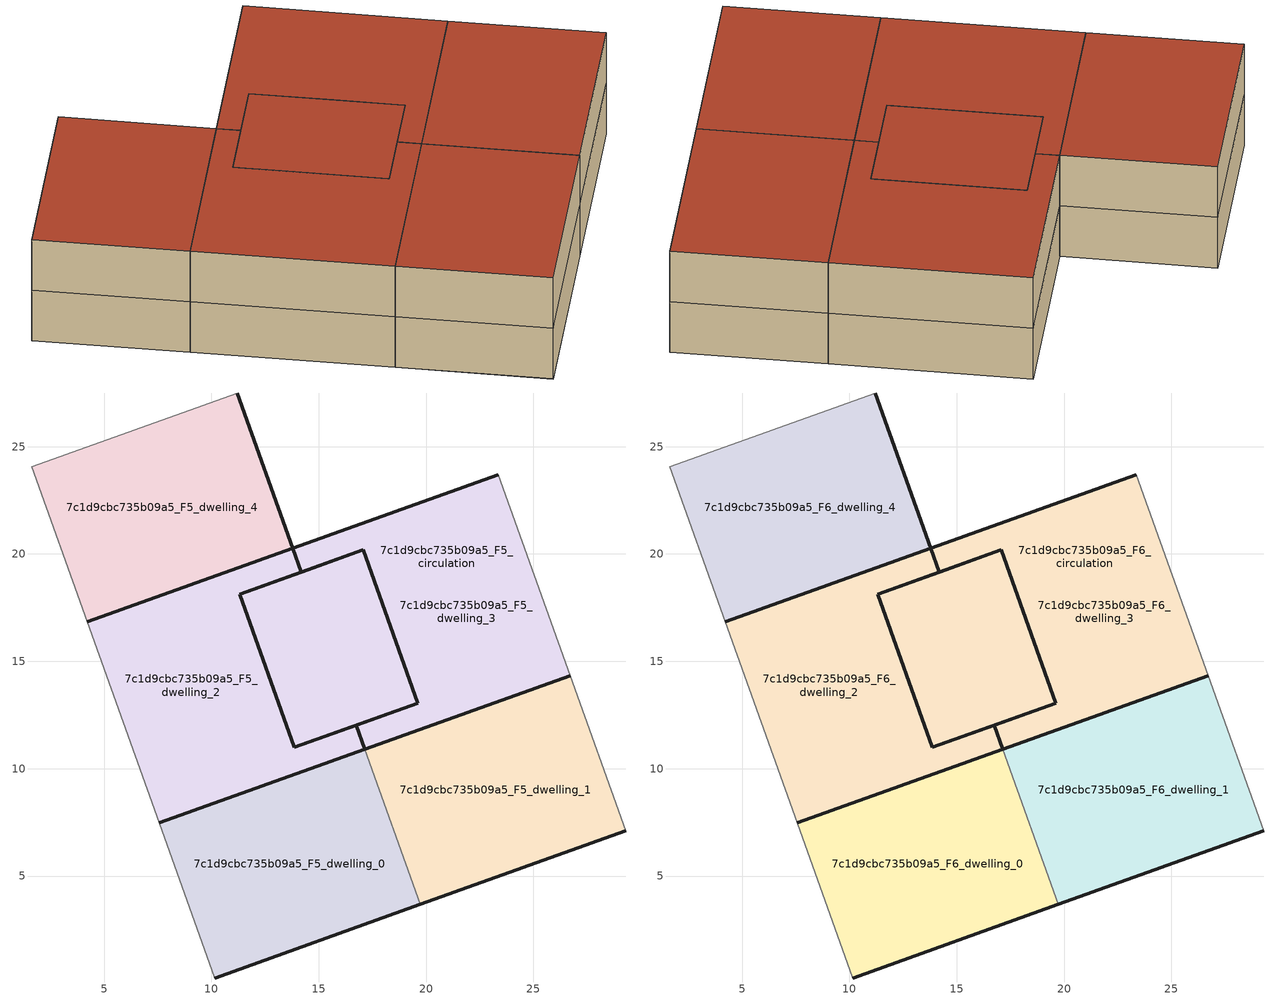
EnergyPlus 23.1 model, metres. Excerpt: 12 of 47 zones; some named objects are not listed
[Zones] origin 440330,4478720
7c1d9cbc735b09a5_F5_dwelling_0
 floor to 7c1d9cbc735b09a5_F4_dwelling_0 (EU_floor_Construction): 17.14,10.9 19.73,3.68 10.15,0.25 7.56,7.48 z15
 wall outside (EU_wall_Construction): 10.15,0.25 19.73,3.68 / 17.14,10.9 7.56,7.48 z15:18
 wall adiabatic (EU_wall_Construction): 7.56,7.48 10.15,0.25 z15:18
 wall to 7c1d9cbc735b09a5_F5_dwelling_1 (EU_wall_Construction): 19.73,3.68 17.14,10.9 z15:18
7c1d9cbc735b09a5_F5_dwelling_1
 floor to 7c1d9cbc735b09a5_F4_dwelling_1 (EU_floor_Construction): 26.72,14.33 29.31,7.1 19.73,3.68 17.14,10.9 z15
 wall outside (EU_wall_Construction): 19.73,3.68 29.31,7.1 / 26.72,14.33 17.14,10.9 z15:18
 wall adiabatic (EU_wall_Construction): 29.31,7.1 26.72,14.33 z15:18
7c1d9cbc735b09a5_F5_dwelling_2
 floor to 7c1d9cbc735b09a5_F4_dwelling_2 (EU_floor_Construction): 14.19,19.16 11.32,18.13 12.12,15.89 13.87,10.99 16.75,12.02 17.14,10.9 7.56,7.48 4.21,16.85 13.79,20.27 z15; 17.06,20.19 19.62,13.04 16.75,12.02 13.87,10.99 12.12,15.89 11.32,18.13 14.19,19.16 z15
 wall outside (EU_wall_Construction): 7.56,7.48 17.14,10.9 16.75,12.02 13.87,10.99 11.32,18.13 14.19,19.16 13.79,20.27 4.21,16.85 z15:18
 wall adiabatic (EU_wall_Construction): 4.21,16.85 7.56,7.48 z15:18
7c1d9cbc735b09a5_F5_dwelling_3
 floor to 7c1d9cbc735b09a5_F4_dwelling_3 (EU_floor_Construction): 23.37,23.7 26.72,14.33 17.14,10.9 16.75,12.02 19.62,13.04 18.46,16.28 17.06,20.19 14.19,19.16 13.79,20.27 z15; 17.06,20.19 17.71,18.38 19.62,13.04 16.75,12.02 13.87,10.99 11.32,18.13 14.19,19.16 z15
 wall outside (EU_wall_Construction): 23.37,23.7 13.79,20.27 14.19,19.16 17.06,20.19 19.62,13.04 16.75,12.02 17.14,10.9 26.72,14.33 z15:18
 wall adiabatic (EU_wall_Construction): 26.72,14.33 23.37,23.7 z15:18
7c1d9cbc735b09a5_F5_dwelling_4
 floor to 7c1d9cbc735b09a5_F4_dwelling_4 (EU_floor_Construction): 11.21,27.5 13.79,20.27 4.21,16.85 1.63,24.07 z15
 wall outside (EU_wall_Construction): 4.21,16.85 13.79,20.27 11.21,27.5 z15:18
 wall adiabatic (EU_wall_Construction): 11.21,27.5 1.63,24.07 4.21,16.85 z15:18
7c1d9cbc735b09a5_F5_circulation
 floor outside (EU_floor_Construction): 23.37,23.7 26.72,14.33 17.14,10.9 16.75,12.02 19.62,13.04 18.46,16.28 17.06,20.19 14.19,19.16 13.79,20.27 z15
 floor to 7c1d9cbc735b09a5_F4_circulation (EU_floor_Construction): 14.19,19.16 11.32,18.13 12.68,14.33 13.87,10.99 16.75,12.02 17.14,10.9 7.56,7.48 4.21,16.85 13.79,20.27 z15; 17.06,20.19 19,14.78 19.62,13.04 16.75,12.02 13.87,10.99 12.12,15.89 11.32,18.13 14.19,19.16 z15
 wall outside (EU_wall_Construction): 17.06,20.19 11.32,18.13 13.87,10.99 19.62,13.04 17.06,20.19 z15:18
7c1d9cbc735b09a5_F6_dwelling_0
 floor to 7c1d9cbc735b09a5_F5_dwelling_0 (EU_floor_Construction): 17.14,10.9 19.73,3.68 10.15,0.25 7.56,7.48 z18
 wall outside (EU_wall_Construction): 10.15,0.25 19.73,3.68 / 17.14,10.9 7.56,7.48 z18:21
 wall adiabatic (EU_wall_Construction): 7.56,7.48 10.15,0.25 z18:21
 wall to 7c1d9cbc735b09a5_F6_dwelling_1 (EU_wall_Construction): 19.73,3.68 17.14,10.9 z18:21
 roof outside (EU_roof_Construction): 19.73,3.68 17.14,10.9 7.56,7.48 10.15,0.25 z21
7c1d9cbc735b09a5_F6_dwelling_1
 floor to 7c1d9cbc735b09a5_F5_dwelling_1 (EU_floor_Construction): 26.72,14.33 29.31,7.1 19.73,3.68 17.14,10.9 z18
 wall outside (EU_wall_Construction): 19.73,3.68 29.31,7.1 / 26.72,14.33 17.14,10.9 z18:21
 wall adiabatic (EU_wall_Construction): 29.31,7.1 26.72,14.33 z18:21
 roof outside (EU_roof_Construction): 29.31,7.1 26.72,14.33 17.14,10.9 19.73,3.68 z21
7c1d9cbc735b09a5_F6_dwelling_2
 floor to 7c1d9cbc735b09a5_F5_dwelling_2 (EU_floor_Construction): 14.19,19.16 11.32,18.13 12.12,15.89 13.87,10.99 16.75,12.02 17.14,10.9 7.56,7.48 4.21,16.85 13.79,20.27 z18; 17.06,20.19 19.62,13.04 16.75,12.02 13.87,10.99 12.12,15.89 11.32,18.13 14.19,19.16 z18
 wall outside (EU_wall_Construction): 7.56,7.48 17.14,10.9 16.75,12.02 13.87,10.99 11.32,18.13 14.19,19.16 13.79,20.27 4.21,16.85 z18:21
 wall adiabatic (EU_wall_Construction): 4.21,16.85 7.56,7.48 z18:21
 roof outside (EU_roof_Construction): 19.62,13.04 17.06,20.19 14.19,19.16 11.32,18.13 12.12,15.89 13.87,10.99 16.75,12.02 z21; 17.14,10.9 16.75,12.02 13.87,10.99 12.12,15.89 11.32,18.13 14.19,19.16 13.79,20.27 4.21,16.85 7.56,7.48 z21
7c1d9cbc735b09a5_F6_dwelling_3
 floor to 7c1d9cbc735b09a5_F5_dwelling_3 (EU_floor_Construction): 23.37,23.7 26.72,14.33 17.14,10.9 16.75,12.02 19.62,13.04 18.46,16.28 17.06,20.19 14.19,19.16 13.79,20.27 z18; 17.06,20.19 17.71,18.38 19.62,13.04 16.75,12.02 13.87,10.99 11.32,18.13 14.19,19.16 z18
 wall outside (EU_wall_Construction): 23.37,23.7 13.79,20.27 14.19,19.16 17.06,20.19 19.62,13.04 16.75,12.02 17.14,10.9 26.72,14.33 z18:21
 wall adiabatic (EU_wall_Construction): 26.72,14.33 23.37,23.7 z18:21
 roof outside (EU_roof_Construction): 26.72,14.33 23.37,23.7 13.79,20.27 14.19,19.16 17.06,20.19 18.46,16.28 19.62,13.04 16.75,12.02 17.14,10.9 z21; 19.62,13.04 18.46,16.28 17.06,20.19 14.19,19.16 11.32,18.13 13.87,10.99 16.75,12.02 z21
7c1d9cbc735b09a5_F6_dwelling_4
 floor to 7c1d9cbc735b09a5_F5_dwelling_4 (EU_floor_Construction): 11.21,27.5 13.79,20.27 4.21,16.85 1.63,24.07 z18
 wall outside (EU_wall_Construction): 4.21,16.85 13.79,20.27 11.21,27.5 z18:21
 wall adiabatic (EU_wall_Construction): 11.21,27.5 1.63,24.07 4.21,16.85 z18:21
 roof outside (EU_roof_Construction): 13.79,20.27 11.21,27.5 1.63,24.07 4.21,16.85 z21
7c1d9cbc735b09a5_F6_circulation
 floor outside (EU_floor_Construction): 23.37,23.7 26.72,14.33 17.14,10.9 16.75,12.02 19.62,13.04 18.46,16.28 17.06,20.19 14.19,19.16 13.79,20.27 z18
 floor to 7c1d9cbc735b09a5_F5_circulation (EU_floor_Construction): 14.19,19.16 11.32,18.13 12.68,14.33 13.87,10.99 16.75,12.02 17.14,10.9 7.56,7.48 4.21,16.85 13.79,20.27 z18; 17.06,20.19 19,14.78 19.62,13.04 16.75,12.02 13.87,10.99 12.12,15.89 11.32,18.13 14.19,19.16 z18
 wall outside (EU_wall_Construction): 17.06,20.19 11.32,18.13 13.87,10.99 19.62,13.04 17.06,20.19 z18:21
 roof outside (EU_roof_Construction): 19.62,13.04 19,14.78 17.06,20.19 14.19,19.16 11.32,18.13 12.12,15.89 13.87,10.99 16.75,12.02 z21; 17.14,10.9 16.75,12.02 13.87,10.99 12.68,14.33 11.32,18.13 14.19,19.16 13.79,20.27 4.21,16.85 7.56,7.48 z21; 26.72,14.33 23.37,23.7 13.79,20.27 14.19,19.16 17.06,20.19 18.46,16.28 19.62,13.04 16.75,12.02 17.14,10.9 z21
[Building]
EU S2 Campaign: North Axis=0; Terrain=City; Solar Distribution=FullExterior
[Site:Location]
Madrid: Latitude=40.5; Longitude=-3.5; Time Zone=1; Elevation=609
[SizingPeriod:WeatherFileDays]
AnnualSizingPeriod: Begin Month=1; Begin Day of Month=1; End Month=12; End Day of Month=31; Day of Week for Start Day=Monday; Use Weather File Daylight Saving Period=No; Use Weather File Rain and Snow Indicators=No
[MATERIAL]
EU_InternalMass_Material: Roughness=MediumRough; Thickness=0.1; Conductivity=1; Density=1800; Specific Heat=900; Thermal Absorptance=0.9; Solar Absorptance=0.7; Visible Absorptance=0.7
[MATERIAL:NOMASS] Roughness=MediumRough; Thermal Absorptance=0.9; Solar Absorptance=0.7; Visible Absorptance=0.7
Name | Thermal Resistance
EU_wall_NoMass | 0.609216
EU_roof_NoMass | 0.513268
EU_floor_NoMass | 0.568163
[CONSTRUCTION]
EU_wall_Construction: EU_wall_NoMass
EU_roof_Construction: EU_roof_NoMass
EU_floor_Construction: EU_floor_NoMass
EU_InternalMass_Construction: EU_InternalMass_Material
[ZONE] Type=1; Multiplier=1; Ceiling Height=autocalculate; Floor Area=autocalculate; Part of Total Floor Area=Yes
Name | Volume
7c1d9cbc735b09a5_F5_dwelling_0; 7c1d9cbc735b09a5_F6_dwelling_0; 7c1d9cbc735b09a5_F5_dwelling_4; 7c1d9cbc735b09a5_F6_dwelling_4 | 234.242
7c1d9cbc735b09a5_F5_dwelling_1; 7c1d9cbc735b09a5_F6_dwelling_1 | 234.241
7c1d9cbc735b09a5_F5_dwelling_2; 7c1d9cbc735b09a5_F6_dwelling_2 | 373.242
7c1d9cbc735b09a5_F5_dwelling_3; 7c1d9cbc735b09a5_F6_dwelling_3 | 373.243
7c1d9cbc735b09a5_F5_circulation; 7c1d9cbc735b09a5_F6_circulation | 607.484
[INTERNALMASS] Construction=EU_InternalMass_Construction
Name | Zone or ZoneList | Surface Area
7c1d9cbc735b09a5_F5_dwelling_0_EU_InternalMass | 7c1d9cbc735b09a5_F5_dwelling_0 | 78.0804
7c1d9cbc735b09a5_F5_dwelling_1_EU_InternalMass | 7c1d9cbc735b09a5_F5_dwelling_1 | 78.0804
7c1d9cbc735b09a5_F5_dwelling_2_EU_InternalMass | 7c1d9cbc735b09a5_F5_dwelling_2 | 156.161
7c1d9cbc735b09a5_F5_dwelling_3_EU_InternalMass | 7c1d9cbc735b09a5_F5_dwelling_3 | 78.0804
7c1d9cbc735b09a5_F5_dwelling_4_EU_InternalMass | 7c1d9cbc735b09a5_F5_dwelling_4 | 78.0804
7c1d9cbc735b09a5_F6_dwelling_0_EU_InternalMass | 7c1d9cbc735b09a5_F6_dwelling_0 | 78.0804
7c1d9cbc735b09a5_F6_dwelling_1_EU_InternalMass | 7c1d9cbc735b09a5_F6_dwelling_1 | 78.0804
7c1d9cbc735b09a5_F6_dwelling_2_EU_InternalMass | 7c1d9cbc735b09a5_F6_dwelling_2 | 156.161
7c1d9cbc735b09a5_F6_dwelling_3_EU_InternalMass | 7c1d9cbc735b09a5_F6_dwelling_3 | 78.0804
7c1d9cbc735b09a5_F6_dwelling_4_EU_InternalMass | 7c1d9cbc735b09a5_F6_dwelling_4 | 78.0804
[OTHEREQUIPMENT] Fuel Type=Electricity; Design Level Calculation Method=Watts/Area; Power per Zone Floor Area=1; Fraction Latent=0; Fraction Radiant=0; Fraction Lost=0; Carbon Dioxide Generation Rate=0; EndUse Subcategory=EU_Step8_InternalGains
Name | Zone or ZoneList or Space or SpaceList | Schedule
EU_Step8_InternalGain_7c1d9cbc735b09a5_F5_dwelling_0_f000 | 7c1d9cbc735b09a5_F5_dwelling_0 | EU_Step8_GainSchedule_7c1d9cbc735b09a5_F5_dwelling_0_f000
EU_Step8_InternalGain_7c1d9cbc735b09a5_F5_dwelling_1_f000 | 7c1d9cbc735b09a5_F5_dwelling_1 | EU_Step8_GainSchedule_7c1d9cbc735b09a5_F5_dwelling_1_f000
EU_Step8_InternalGain_7c1d9cbc735b09a5_F5_dwelling_2_f000 | 7c1d9cbc735b09a5_F5_dwelling_2 | EU_Step8_GainSchedule_7c1d9cbc735b09a5_F5_dwelling_2_f000
EU_Step8_InternalGain_7c1d9cbc735b09a5_F5_dwelling_3_f000 | 7c1d9cbc735b09a5_F5_dwelling_3 | EU_Step8_GainSchedule_7c1d9cbc735b09a5_F5_dwelling_3_f000
EU_Step8_InternalGain_7c1d9cbc735b09a5_F5_dwelling_4_f000 | 7c1d9cbc735b09a5_F5_dwelling_4 | EU_Step8_GainSchedule_7c1d9cbc735b09a5_F5_dwelling_4_f000
EU_Step8_InternalGain_7c1d9cbc735b09a5_F6_dwelling_0_f000 | 7c1d9cbc735b09a5_F6_dwelling_0 | EU_Step8_GainSchedule_7c1d9cbc735b09a5_F6_dwelling_0_f000
EU_Step8_InternalGain_7c1d9cbc735b09a5_F6_dwelling_1_f000 | 7c1d9cbc735b09a5_F6_dwelling_1 | EU_Step8_GainSchedule_7c1d9cbc735b09a5_F6_dwelling_1_f000
EU_Step8_InternalGain_7c1d9cbc735b09a5_F6_dwelling_2_f000 | 7c1d9cbc735b09a5_F6_dwelling_2 | EU_Step8_GainSchedule_7c1d9cbc735b09a5_F6_dwelling_2_f000
EU_Step8_InternalGain_7c1d9cbc735b09a5_F6_dwelling_3_f000 | 7c1d9cbc735b09a5_F6_dwelling_3 | EU_Step8_GainSchedule_7c1d9cbc735b09a5_F6_dwelling_3_f000
EU_Step8_InternalGain_7c1d9cbc735b09a5_F6_dwelling_4_f000 | 7c1d9cbc735b09a5_F6_dwelling_4 | EU_Step8_GainSchedule_7c1d9cbc735b09a5_F6_dwelling_4_f000
[ZONEINFILTRATION:DESIGNFLOWRATE] Schedule=EU_AlwaysOn; Design Flow Rate Calculation Method=Flow/Area; Flow Rate per Floor Area=0.0005; Constant Term Coefficient=1; Temperature Term Coefficient=0; Velocity Term Coefficient=0; Velocity Squared Term Coefficient=0
Name | Zone or ZoneList or Space or SpaceList
EU_Circulation_Infiltration_7c1d9cbc735b09a5_F5_circulation | 7c1d9cbc735b09a5_F5_circulation
EU_Circulation_Infiltration_7c1d9cbc735b09a5_F6_circulation | 7c1d9cbc735b09a5_F6_circulation
[ZONEVENTILATION:DESIGNFLOWRATE] Schedule=EU_AlwaysOn; Design Flow Rate Calculation Method=AirChanges/Hour; Air Changes per Hour=0.752966; Ventilation Type=Natural; Fan Pressure Rise=0; Fan Total Efficiency=1; Constant Term Coefficient=1; Temperature Term Coefficient=0; Velocity Term Coefficient=0; Velocity Squared Term Coefficient=0; Minimum Indoor Temperature=-100; Maximum Indoor Temperature=100; Delta Temperature=-100; Minimum Outdoor Temperature=-100; Maximum Outdoor Temperature=100; Maximum Wind Speed=40
Name | Zone or ZoneList or Space or SpaceList
EU_ConstantAir_7c1d9cbc735b09a5_F5_dwelling_0 | 7c1d9cbc735b09a5_F5_dwelling_0
EU_ConstantAir_7c1d9cbc735b09a5_F5_dwelling_1 | 7c1d9cbc735b09a5_F5_dwelling_1
EU_ConstantAir_7c1d9cbc735b09a5_F5_dwelling_2 | 7c1d9cbc735b09a5_F5_dwelling_2
EU_ConstantAir_7c1d9cbc735b09a5_F5_dwelling_3 | 7c1d9cbc735b09a5_F5_dwelling_3
EU_ConstantAir_7c1d9cbc735b09a5_F5_dwelling_4 | 7c1d9cbc735b09a5_F5_dwelling_4
EU_ConstantAir_7c1d9cbc735b09a5_F6_dwelling_0 | 7c1d9cbc735b09a5_F6_dwelling_0
EU_ConstantAir_7c1d9cbc735b09a5_F6_dwelling_1 | 7c1d9cbc735b09a5_F6_dwelling_1
EU_ConstantAir_7c1d9cbc735b09a5_F6_dwelling_2 | 7c1d9cbc735b09a5_F6_dwelling_2
EU_ConstantAir_7c1d9cbc735b09a5_F6_dwelling_3 | 7c1d9cbc735b09a5_F6_dwelling_3
EU_ConstantAir_7c1d9cbc735b09a5_F6_dwelling_4 | 7c1d9cbc735b09a5_F6_dwelling_4
[HVACTEMPLATE:ZONE:IDEALLOADSAIRSYSTEM] System Availability Schedule=EU_AlwaysOn; Maximum Heating Supply Air Temperature=50; Minimum Cooling Supply Air Temperature=13; Maximum Heating Supply Air Humidity Ratio=0.0156; Minimum Cooling Supply Air Humidity Ratio=0.0077; Heating Limit=NoLimit; Cooling Limit=NoLimit; Heating Availability Schedule=EU_AlwaysOn; Cooling Availability Schedule=EU_CoolingOff; Dehumidification Control Type=ConstantSensibleHeatRatio; Cooling Sensible Heat Ratio=0.7; Dehumidification Setpoint=60; Humidification Control Type=None; Humidification Setpoint=30; Outdoor Air Method=None; Outdoor Air Flow Rate per Person=0.00944; Outdoor Air Flow Rate per Zone Floor Area=0; Outdoor Air Flow Rate per Zone=0; Demand Controlled Ventilation Type=None; Outdoor Air Economizer Type=NoEconomizer; Heat Recovery Type=None; Sensible Heat Recovery Effectiveness=0.7; Latent Heat Recovery Effectiveness=0.65
Name | Template Thermostat
7c1d9cbc735b09a5_F5_dwelling_0 | EU_HeatOnly_7c1d9cbc735b09a5_F5_dwelling_0
7c1d9cbc735b09a5_F5_dwelling_1 | EU_HeatOnly_7c1d9cbc735b09a5_F5_dwelling_1
7c1d9cbc735b09a5_F5_dwelling_2 | EU_HeatOnly_7c1d9cbc735b09a5_F5_dwelling_2
7c1d9cbc735b09a5_F5_dwelling_3 | EU_HeatOnly_7c1d9cbc735b09a5_F5_dwelling_3
7c1d9cbc735b09a5_F5_dwelling_4 | EU_HeatOnly_7c1d9cbc735b09a5_F5_dwelling_4
7c1d9cbc735b09a5_F6_dwelling_0 | EU_HeatOnly_7c1d9cbc735b09a5_F6_dwelling_0
7c1d9cbc735b09a5_F6_dwelling_1 | EU_HeatOnly_7c1d9cbc735b09a5_F6_dwelling_1
7c1d9cbc735b09a5_F6_dwelling_2 | EU_HeatOnly_7c1d9cbc735b09a5_F6_dwelling_2
7c1d9cbc735b09a5_F6_dwelling_3 | EU_HeatOnly_7c1d9cbc735b09a5_F6_dwelling_3
7c1d9cbc735b09a5_F6_dwelling_4 | EU_HeatOnly_7c1d9cbc735b09a5_F6_dwelling_4
[SIZING:ZONE] Zone Cooling Design Supply Air Temperature Input Method=SupplyAirTemperature; Zone Cooling Design Supply Air Temperature=13; Zone Heating Design Supply Air Temperature Input Method=SupplyAirTemperature; Zone Heating Design Supply Air Temperature=50; Zone Cooling Design Supply Air Humidity Ratio=0.008; Zone Heating Design Supply Air Humidity Ratio=0.008; Cooling Design Air Flow Method=DesignDay; Cooling Design Air Flow Rate=0; Cooling Minimum Air Flow per Zone Floor Area=0.000762; Cooling Minimum Air Flow=0; Cooling Minimum Air Flow Fraction=0.2; Heating Design Air Flow Method=DesignDay; Heating Design Air Flow Rate=0; Heating Maximum Air Flow per Zone Floor Area=0.002032; Heating Maximum Air Flow=0.141576; Heating Maximum Air Flow Fraction=0.3; Account for Dedicated Outdoor Air System=No; Dedicated Outdoor Air System Control Strategy=NeutralSupplyAir; Dedicated Outdoor Air Low Setpoint Temperature for Design=autosize; Dedicated Outdoor Air High Setpoint Temperature for Design=autosize; Zone Load Sizing Method=Sensible Load Only No Latent Load; Zone Latent Cooling Design Supply Air Humidity Ratio Input Method=HumidityRatioDifference; Zone Cooling Design Supply Air Humidity Ratio Difference=0.005; Zone Latent Heating Design Supply Air Humidity Ratio Input Method=HumidityRatioDifference; Zone Humidification Design Supply Air Humidity Ratio Difference=0.005
7c1d9cbc735b09a5_F5_dwelling_0; 7c1d9cbc735b09a5_F5_dwelling_1; 7c1d9cbc735b09a5_F5_dwelling_2; 7c1d9cbc735b09a5_F5_dwelling_3; 7c1d9cbc735b09a5_F5_dwelling_4; 7c1d9cbc735b09a5_F6_dwelling_0; 7c1d9cbc735b09a5_F6_dwelling_1; 7c1d9cbc735b09a5_F6_dwelling_2; 7c1d9cbc735b09a5_F6_dwelling_3; 7c1d9cbc735b09a5_F6_dwelling_4
[SCHEDULE:CONSTANT]
Name | Hourly Value
EU_AlwaysOn | 1
EU_CoolingOff | 0
[SCHEDULE:FILE] Column Number=1; Rows to Skip at Top=0; Number of Hours of Data=8760; Column Separator=Comma; Interpolate to Timestep=No; Minutes per Item=60; Adjust Schedule for Daylight Savings=Yes
Name | File
EU_Step8_GainSchedule_7c1d9cbc735b09a5_F5_dwelling_0_f000 | ../../schedules/7c1d9cbc735b09a5/7c1d9cbc735b09a5_F5_dwelling_0_f000_gain.csv
EU_Step8_GainSchedule_7c1d9cbc735b09a5_F5_dwelling_1_f000 | ../../schedules/7c1d9cbc735b09a5/7c1d9cbc735b09a5_F5_dwelling_1_f000_gain.csv
EU_Step8_GainSchedule_7c1d9cbc735b09a5_F5_dwelling_2_f000 | ../../schedules/7c1d9cbc735b09a5/7c1d9cbc735b09a5_F5_dwelling_2_f000_gain.csv
EU_Step8_GainSchedule_7c1d9cbc735b09a5_F5_dwelling_3_f000 | ../../schedules/7c1d9cbc735b09a5/7c1d9cbc735b09a5_F5_dwelling_3_f000_gain.csv
EU_Step8_GainSchedule_7c1d9cbc735b09a5_F5_dwelling_4_f000 | ../../schedules/7c1d9cbc735b09a5/7c1d9cbc735b09a5_F5_dwelling_4_f000_gain.csv
EU_Step8_GainSchedule_7c1d9cbc735b09a5_F6_dwelling_0_f000 | ../../schedules/7c1d9cbc735b09a5/7c1d9cbc735b09a5_F6_dwelling_0_f000_gain.csv
EU_Step8_GainSchedule_7c1d9cbc735b09a5_F6_dwelling_1_f000 | ../../schedules/7c1d9cbc735b09a5/7c1d9cbc735b09a5_F6_dwelling_1_f000_gain.csv
EU_Step8_GainSchedule_7c1d9cbc735b09a5_F6_dwelling_2_f000 | ../../schedules/7c1d9cbc735b09a5/7c1d9cbc735b09a5_F6_dwelling_2_f000_gain.csv
EU_Step8_GainSchedule_7c1d9cbc735b09a5_F6_dwelling_3_f000 | ../../schedules/7c1d9cbc735b09a5/7c1d9cbc735b09a5_F6_dwelling_3_f000_gain.csv
EU_Step8_GainSchedule_7c1d9cbc735b09a5_F6_dwelling_4_f000 | ../../schedules/7c1d9cbc735b09a5/7c1d9cbc735b09a5_F6_dwelling_4_f000_gain.csv
